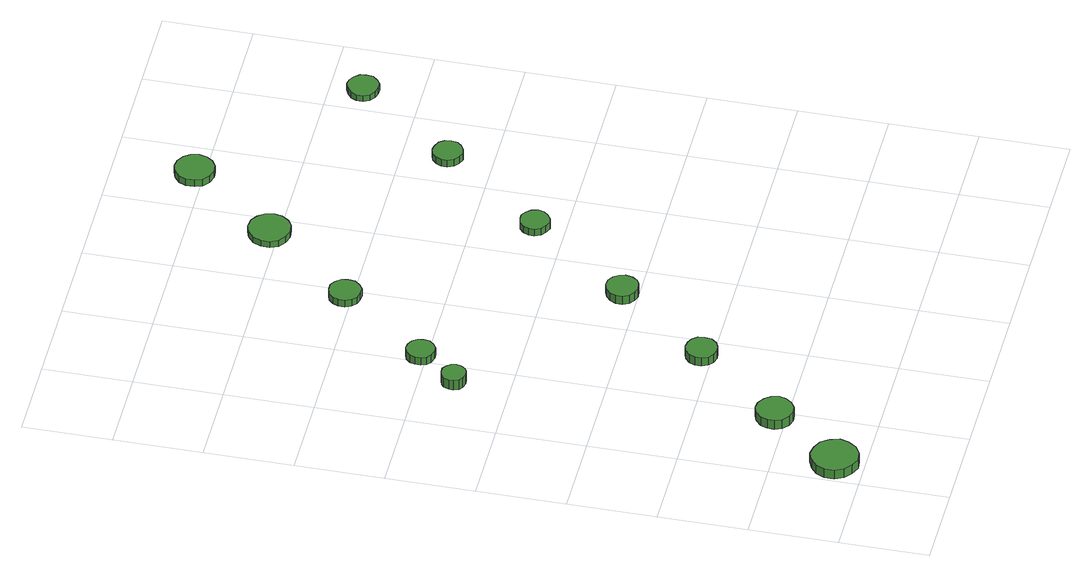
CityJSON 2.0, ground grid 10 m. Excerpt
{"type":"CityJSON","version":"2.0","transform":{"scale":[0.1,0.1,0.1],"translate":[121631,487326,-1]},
"CityObjects":{
"tree1":{"type":"SolitaryVegetationObject","attributes":{"function":"something"},"geometry":[{"type":"MultiSurface","lod":"1","boundaries":[[[0,1,2,3,4,5,6,7,8,9,10,11,12,13,14]],[[15,16,17,18,19,20,21,22,23,24,25,26,27,28,29]],[[0,29,28,1]],[[1,28,27,2]],[[2,27,26,3]],[[3,26,25,4]],[[4,25,24,5]],[[5,24,23,6]],[[6,23,22,7]],[[7,22,21,8]],[[8,21,20,9]],[[9,20,19,10]],[[10,19,18,11]],[[11,18,17,12]],[[12,17,16,13]],[[13,16,15,14]],[[14,15,29,0]]]}]},
"tree2":{"type":"SolitaryVegetationObject","attributes":{"function":"something"},"geometry":[{"type":"MultiSurface","lod":"1","boundaries":[[[30,31,32,33,34,35,36,37,38,39,40,41,42,43,44]],[[45,46,47,48,49,50,51,52,53,54,55,56,57,58,59]],[[30,59,58,31]],[[31,58,57,32]],[[32,57,56,33]],[[33,56,55,34]],[[34,55,54,35]],[[35,54,53,36]],[[36,53,52,37]],[[37,52,51,38]],[[38,51,50,39]],[[39,50,49,40]],[[40,49,48,41]],[[41,48,47,42]],[[42,47,46,43]],[[43,46,45,44]],[[44,45,59,30]]]}]},
"tree3":{"type":"SolitaryVegetationObject","attributes":{"function":"something"},"geometry":[{"type":"MultiSurface","lod":"1","boundaries":[[[60,61,62,63,64,65,66,67,68,69,70,71,72,73,74]],[[75,76,77,78,79,80,81,82,83,84,85,86,87,88,89]],[[60,89,88,61]],[[61,88,87,62]],[[62,87,86,63]],[[63,86,85,64]],[[64,85,84,65]],[[65,84,83,66]],[[66,83,82,67]],[[67,82,81,68]],[[68,81,80,69]],[[69,80,79,70]],[[70,79,78,71]],[[71,78,77,72]],[[72,77,76,73]],[[73,76,75,74]],[[74,75,89,60]]]}]},
"tree4":{"type":"SolitaryVegetationObject","attributes":{"function":"something"},"geometry":[{"type":"MultiSurface","lod":"1","boundaries":[[[90,91,92,93,94,95,96,97,98,99,100,101,102,103,104]],[[105,106,107,108,109,110,111,112,113,114,115,116,117,118,119]],[[90,119,118,91]],[[91,118,117,92]],[[92,117,116,93]],[[93,116,115,94]],[[94,115,114,95]],[[95,114,113,96]],[[96,113,112,97]],[[97,112,111,98]],[[98,111,110,99]],[[99,110,109,100]],[[100,109,108,101]],[[101,108,107,102]],[[102,107,106,103]],[[103,106,105,104]],[[104,105,119,90]]]}]},
"tree5":{"type":"SolitaryVegetationObject","attributes":{"function":"something"},"geometry":[{"type":"MultiSurface","lod":"1","boundaries":[[[120,121,122,123,124,125,126,127,128,129,130,131,132,133,134]],[[135,136,137,138,139,140,141,142,143,144,145,146,147,148,149]],[[120,149,148,121]],[[121,148,147,122]],[[122,147,146,123]],[[123,146,145,124]],[[124,145,144,125]],[[125,144,143,126]],[[126,143,142,127]],[[127,142,141,128]],[[128,141,140,129]],[[129,140,139,130]],[[130,139,138,131]],[[131,138,137,132]],[[132,137,136,133]],[[133,136,135,134]],[[134,135,149,120]]]}]},
"tree6":{"type":"SolitaryVegetationObject","attributes":{"function":"something"},"geometry":[{"type":"MultiSurface","lod":"1","boundaries":[[[150,151,152,153,154,155,156,157,158,159,160,161,162,163,164]],[[165,166,167,168,169,170,171,172,173,174,175,176,177,178,179]],[[150,179,178,151]],[[151,178,177,152]],[[152,177,176,153]],[[153,176,175,154]],[[154,175,174,155]],[[155,174,173,156]],[[156,173,172,157]],[[157,172,171,158]],[[158,171,170,159]],[[159,170,169,160]],[[160,169,168,161]],[[161,168,167,162]],[[162,167,166,163]],[[163,166,165,164]],[[164,165,179,150]]]}]},
"tree7":{"type":"SolitaryVegetationObject","attributes":{"function":"something"},"geometry":[{"type":"MultiSurface","lod":"1","boundaries":[[[180,181,182,183,184,185,186,187,188,189,190,191,192,193,194]],[[195,196,197,198,199,200,201,202,203,204,205,206,207,208,209]],[[180,209,208,181]],[[181,208,207,182]],[[182,207,206,183]],[[183,206,205,184]],[[184,205,204,185]],[[185,204,203,186]],[[186,203,202,187]],[[187,202,201,188]],[[188,201,200,189]],[[189,200,199,190]],[[190,199,198,191]],[[191,198,197,192]],[[192,197,196,193]],[[193,196,195,194]],[[194,195,209,180]]]}]},
"tree8":{"type":"SolitaryVegetationObject","attributes":{"function":"something"},"geometry":[{"type":"MultiSurface","lod":"1","boundaries":[[[210,211,212,213,214,215,216,217,218,219,220,221,222,223,224]],[[225,226,227,228,229,230,231,232,233,234,235,236,237,238,239]],[[210,239,238,211]],[[211,238,237,212]],[[212,237,236,213]],[[213,236,235,214]],[[214,235,234,215]],[[215,234,233,216]],[[216,233,232,217]],[[217,232,231,218]],[[218,231,230,219]],[[219,230,229,220]],[[220,229,228,221]],[[221,228,227,222]],[[222,227,226,223]],[[223,226,225,224]],[[224,225,239,210]]]}]},
"tree9":{"type":"SolitaryVegetationObject","attributes":{"function":"something"},"geometry":[{"type":"MultiSurface","lod":"1","boundaries":[[[240,241,242,243,244,245,246,247,248,249,250,251,252,253,254]],[[255,256,257,258,259,260,261,262,263,264,265,266,267,268,269]],[[240,269,268,241]],[[241,268,267,242]],[[242,267,266,243]],[[243,266,265,244]],[[244,265,264,245]],[[245,264,263,246]],[[246,263,262,247]],[[247,262,261,248]],[[248,261,260,249]],[[249,260,259,250]],[[250,259,258,251]],[[251,258,257,252]],[[252,257,256,253]],[[253,256,255,254]],[[254,255,269,240]]]}]},
"tree10":{"type":"SolitaryVegetationObject","attributes":{"function":"something"},"geometry":[{"type":"MultiSurface","lod":"1","boundaries":[[[270,271,272,273,274,275,276,277,278,279,280,281,282,283,284]],[[285,286,287,288,289,290,291,292,293,294,295,296,297,298,299]],[[270,299,298,271]],[[271,298,297,272]],[[272,297,296,273]],[[273,296,295,274]],[[274,295,294,275]],[[275,294,293,276]],[[276,293,292,277]],[[277,292,291,278]],[[278,291,290,279]],[[279,290,289,280]],[[280,289,288,281]],[[281,288,287,282]],[[282,287,286,283]],[[283,286,285,284]],[[284,285,299,270]]]}]},
"tree11":{"type":"SolitaryVegetationObject","attributes":{"function":"something"},"geometry":[{"type":"MultiSurface","lod":"1","boundaries":[[[300,301,302,303,304,305,306,307,308,309,310,311,312,313,314]],[[315,316,317,318,319,320,321,322,323,324,325,326,327,328,329]],[[300,329,328,301]],[[301,328,327,302]],[[302,327,326,303]],[[303,326,325,304]],[[304,325,324,305]],[[305,324,323,306]],[[306,323,322,307]],[[307,322,321,308]],[[308,321,320,309]],[[309,320,319,310]],[[310,319,318,311]],[[311,318,317,312]],[[312,317,316,313]],[[313,316,315,314]],[[314,315,329,300]]]}]},
"tree12":{"type":"SolitaryVegetationObject","attributes":{"function":"something"},"geometry":[{"type":"MultiSurface","lod":"1","boundaries":[[[330,331,332,333,334,335,336,337,338,339,340,341,342,343,344]],[[345,346,347,348,349,350,351,352,353,354,355,356,357,358,359]],[[330,359,358,331]],[[331,358,357,332]],[[332,357,356,333]],[[333,356,355,334]],[[334,355,354,335]],[[335,354,353,336]],[[336,353,352,337]],[[337,352,351,338]],[[338,351,350,339]],[[339,350,349,340]],[[340,349,348,341]],[[341,348,347,342]],[[342,347,346,343]],[[343,346,345,344]],[[344,345,359,330]]]}]}
},
"vertices":[
[57,33,18],[54,44,18],[48,53,18],[38,58,18],[27,60,18],[17,56,18],[9,49,18],[4,39,18],[4,28,18],[9,18,18],[17,11,18],[27,7,18],[38,8,18],[48,14,18],[54,23,18],[54,23,6],[48,14,6],[38,8,6],[27,7,6],[17,11,6],[9,18,6],[4,28,6],[4,39,6],[9,49,6],[17,56,6],[27,60,6],[38,58,6],[48,53,6],[54,44,6],[57,33,6],
[113,113,18],[111,121,18],[106,128,18],[98,133,18],[90,134,18],[82,131,18],[75,125,18],[72,117,18],[72,109,18],[75,101,18],[82,95,18],[90,92,18],[98,93,18],[106,98,18],[111,105,18],[111,105,6],[106,98,6],[98,93,6],[90,92,6],[82,95,6],[75,101,6],[72,109,6],[72,117,6],[75,125,6],[82,131,6],[90,134,6],[98,133,6],[106,128,6],[111,121,6],[113,113,6],
[87,463,21],[86,468,21],[82,473,21],[78,476,21],[72,476,21],[66,474,21],[62,471,21],[60,465,21],[60,460,21],[62,454,21],[66,451,21],[72,449,21],[78,450,21],[82,452,21],[86,457,21],[86,457,8],[82,452,8],[78,450,8],[72,449,8],[66,451,8],[62,454,8],[60,460,8],[60,465,8],[62,471,8],[66,474,8],[72,476,8],[78,476,8],[82,473,8],[86,468,8],[87,463,8],
[194,213,17],[193,220,17],[188,226,17],[182,229,17],[175,230,17],[168,228,17],[162,223,17],[159,216,17],[159,209,17],[162,202,17],[168,197,17],[175,195,17],[182,196,17],[188,199,17],[193,205,17],[193,205,6],[188,199,6],[182,196,6],[175,195,6],[168,197,6],[162,202,6],[159,209,6],[159,216,6],[162,223,6],[168,228,6],[175,230,6],[182,229,6],[188,226,6],[193,220,6],[194,213,6],
[124,507,18],[123,513,18],[119,519,18],[113,522,18],[107,523,18],[100,521,18],[95,516,18],[93,510,18],[93,503,18],[95,497,18],[100,493,18],[107,491,18],[113,491,18],[119,495,18],[123,500,18],[123,500,8],[119,495,8],[113,491,8],[107,491,8],[100,493,8],[95,497,8],[93,503,8],[93,510,8],[95,516,8],[100,521,8],[107,523,8],[113,522,8],[119,519,8],[123,513,8],[124,507,8],
[277,318,18],[275,325,18],[271,331,18],[265,335,18],[257,336,18],[250,333,18],[244,328,18],[241,321,18],[241,314,18],[244,307,18],[250,302,18],[257,300,18],[265,301,18],[271,304,18],[275,310,18],[275,310,7],[271,304,7],[265,301,7],[257,300,7],[250,302,7],[244,307,7],[241,314,7],[241,321,7],[244,328,7],[250,333,7],[257,336,7],[265,335,7],[271,331,7],[275,325,7],[277,318,7],
[205,608,18],[204,615,18],[199,621,18],[193,625,18],[185,625,18],[178,623,18],[173,618,18],[170,611,18],[170,604,18],[173,597,18],[178,592,18],[185,590,18],[193,590,18],[199,594,18],[204,600,18],[204,600,9],[199,594,9],[193,590,9],[185,590,9],[178,592,9],[173,597,9],[170,604,9],[170,611,9],[173,618,9],[178,623,9],[185,625,9],[193,625,9],[199,621,9],[204,615,9],[205,608,9],
[365,434,17],[363,441,17],[359,446,17],[353,450,17],[347,450,17],[340,448,17],[335,444,17],[332,437,17],[332,431,17],[335,424,17],[340,420,17],[347,417,17],[353,418,17],[359,422,17],[363,427,17],[363,427,8],[359,422,8],[353,418,8],[347,417,8],[340,420,8],[335,424,8],[332,431,8],[332,437,8],[335,444,8],[340,448,8],[347,450,8],[353,450,8],[359,446,8],[363,441,8],[365,434,8],
[296,709,18],[294,719,18],[288,727,18],[280,732,18],[270,733,18],[261,730,18],[253,723,18],[249,714,18],[249,704,18],[253,695,18],[261,689,18],[270,686,18],[280,687,18],[288,692,18],[294,700,18],[294,700,10],[288,692,10],[280,687,10],[270,686,10],[261,689,10],[253,695,10],[249,704,10],[249,714,10],[253,723,10],[261,730,10],[270,733,10],[280,732,10],[288,727,10],[294,719,10],[296,709,10],
[376,810,18],[374,819,18],[369,826,18],[361,831,18],[352,832,18],[343,829,18],[336,823,18],[333,815,18],[333,805,18],[336,797,18],[343,791,18],[352,788,18],[361,789,18],[369,794,18],[374,801,18],[374,801,9],[369,794,9],[361,789,9],[352,788,9],[343,791,9],[336,797,9],[333,805,9],[333,815,9],[336,823,9],[343,829,9],[352,832,9],[361,831,9],[369,826,9],[374,819,9],[376,810,9],
[457,550,18],[456,557,18],[452,563,18],[445,566,18],[439,567,18],[432,565,18],[427,560,18],[424,554,18],[424,547,18],[427,540,18],[432,536,18],[439,533,18],[445,534,18],[452,538,18],[456,543,18],[456,543,9],[452,538,9],[445,534,9],[439,533,9],[432,536,9],[427,540,9],[424,547,9],[424,554,9],[427,560,9],[432,565,9],[439,567,9],[445,566,9],[452,563,9],[456,557,9],[457,550,9],
[547,663,17],[546,670,17],[541,676,17],[535,680,17],[528,681,17],[521,678,17],[515,673,17],[512,667,17],[512,659,17],[515,653,17],[521,648,17],[528,646,17],[535,646,17],[541,650,17],[546,656,17],[546,656,9],[541,650,9],[535,646,9],[528,646,9],[521,648,9],[515,653,9],[512,659,9],[512,667,9],[515,673,9],[521,678,9],[528,681,9],[535,680,9],[541,676,9],[546,670,9],[547,663,9]
]}
